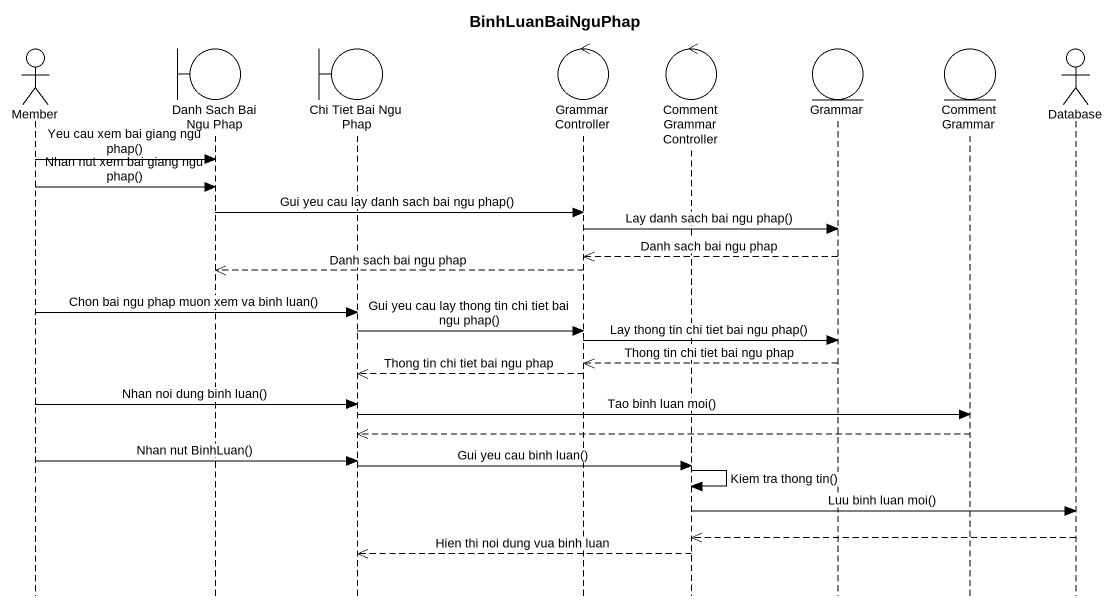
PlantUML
@startuml
title BinhLuanBaiNguPhap
hide footbox
actor Member
boundary "Danh Sach Bai Ngu Phap" as Danh_Sach_Bai_Ngu_Phap
boundary "Chi Tiet Bai Ngu Phap" as Chi_Tiet_Bai_Ngu_Phap
control "Grammar Controller" as Grammar_Controller
control "Comment Grammar Controller" as Comment_Grammar_Controller
entity Grammar
entity "Comment Grammar" as Comment_Grammar
actor "Database" as Database_

Member -> Danh_Sach_Bai_Ngu_Phap : Yeu cau xem bai giang ngu phap()
Member -> Danh_Sach_Bai_Ngu_Phap : Nhan nut xem bai giang ngu phap()
Danh_Sach_Bai_Ngu_Phap -> Grammar_Controller : Gui yeu cau lay danh sach bai ngu phap()
Grammar_Controller -> Grammar : Lay danh sach bai ngu phap()
Grammar -->> Grammar_Controller : Danh sach bai ngu phap
Grammar_Controller -->> Danh_Sach_Bai_Ngu_Phap : Danh sach bai ngu phap
Member -> Chi_Tiet_Bai_Ngu_Phap : Chon bai ngu phap muon xem va binh luan()
Chi_Tiet_Bai_Ngu_Phap -> Grammar_Controller : Gui yeu cau lay thong tin chi tiet bai ngu phap()
Grammar_Controller -> Grammar : Lay thong tin chi tiet bai ngu phap()
Grammar -->> Grammar_Controller : Thong tin chi tiet bai ngu phap
Grammar_Controller -->> Chi_Tiet_Bai_Ngu_Phap : Thong tin chi tiet bai ngu phap
Member -> Chi_Tiet_Bai_Ngu_Phap : Nhan noi dung binh luan()
Chi_Tiet_Bai_Ngu_Phap -> Comment_Grammar : Tao binh luan moi()
Comment_Grammar -->> Chi_Tiet_Bai_Ngu_Phap
Member -> Chi_Tiet_Bai_Ngu_Phap : Nhan nut BinhLuan()
Chi_Tiet_Bai_Ngu_Phap -> Comment_Grammar_Controller : Gui yeu cau binh luan()
Comment_Grammar_Controller -> Comment_Grammar_Controller : Kiem tra thong tin()
Comment_Grammar_Controller -> Database_ : Luu binh luan moi()
Database_ -->> Comment_Grammar_Controller
Comment_Grammar_Controller -->> Chi_Tiet_Bai_Ngu_Phap : Hien thi noi dung vua binh luan
@enduml
